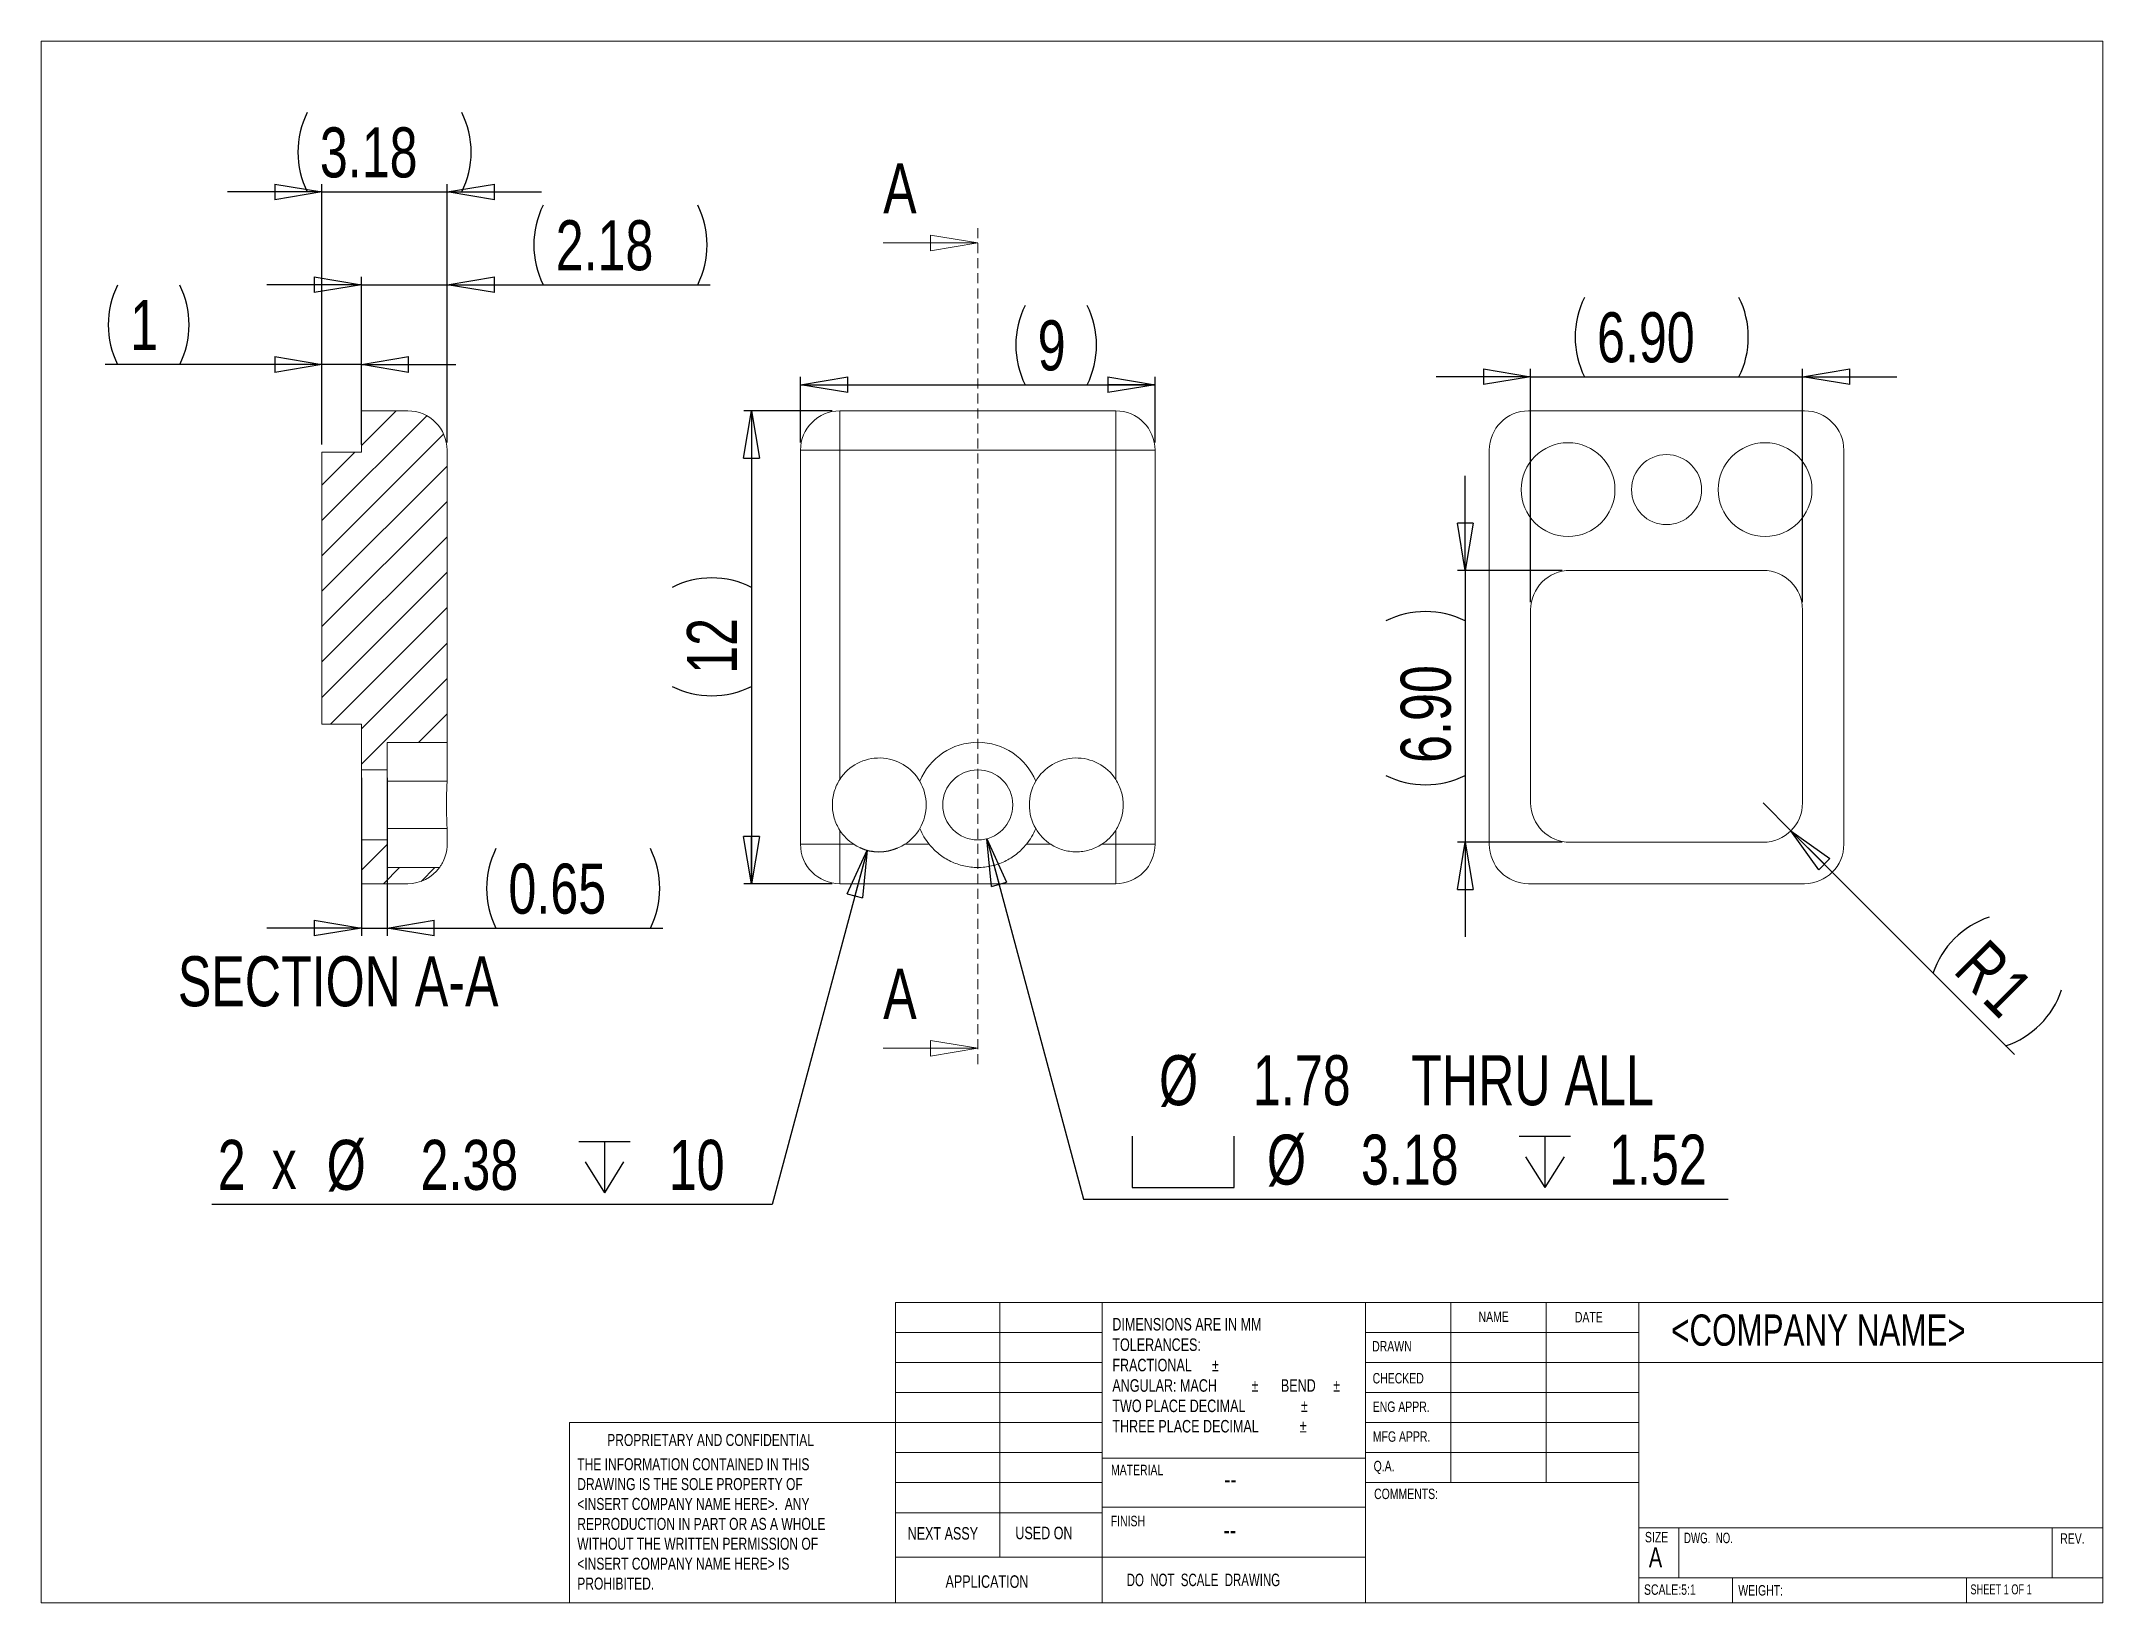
# Model space of a CAD drawing. Header units: millimetres. Extents: x 8 to 270, y 10 to 208.
import ezdxf

# ---------------------------------------------------------------- set-up
doc = ezdxf.new("R2010")
doc.units = ezdxf.units.MM
doc.linetypes.add('HIDDEN', pattern=[1.905, 1.27, -0.635])
doc.layers.add('FORMAT', color=7, linetype='Continuous')
doc.styles.add('SLDTEXTSTYLE0', font='TXT', dxfattribs={"width": 0.75})
doc.styles.add('SLDTEXTSTYLE1', font='TXT', dxfattribs={"width": 0.694444})
doc.styles.add('SLDTEXTSTYLE2', font='TXT', dxfattribs={"width": 0.684783})
doc.styles.add('SLDTEXTSTYLE3', font='TXT', dxfattribs={"width": 0.6875})
doc.dimstyles.new('SLDDIMSTYLE0', dxfattribs={"dimtxt": 6.35, "dimasz": 5.9944, "dimexe": 0, "dimexo": 0.0625, "dimgap": 1.5875, "dimtad": 1, "dimtoh": 1, "dimlfac": 0.2, "dimrnd": 1e-09, "dimzin": 4, "dimdsep": 46, "dimtxsty": 'SLDTEXTSTYLE0', "dimblk1": 'CLOSED', "dimblk2": 'CLOSED', "dimsah": 1, "dimcen": 0.09, "dimadec": 0, "dimazin": 0, "dimtfac": 1, "dimtofl": 0, "dimtmove": 0, "dimatfit": 3, "dimldrblk": 'CLOSED', "dimfxl": 1, "dimtolj": 1, "dimtzin": 12, "dimarcsym": 0})
doc.dimstyles.new('SLDDIMSTYLE1', dxfattribs={"dimtxt": 6.35, "dimasz": 5.9944, "dimexe": 0, "dimexo": 0.0625, "dimgap": 1.5875, "dimtad": 1, "dimtoh": 1, "dimlfac": 0.2, "dimrnd": 1e-09, "dimzin": 12, "dimdsep": 46, "dimtxsty": 'SLDTEXTSTYLE0', "dimblk1": 'CLOSED', "dimblk2": 'CLOSED', "dimsah": 1, "dimcen": 0.09, "dimadec": 0, "dimazin": 0, "dimtfac": 1, "dimtofl": 0, "dimtmove": 0, "dimatfit": 3, "dimldrblk": 'CLOSED', "dimfxl": 1, "dimtolj": 1, "dimtzin": 12, "dimarcsym": 0})
doc.dimstyles.new('SLDDIMSTYLE2', dxfattribs={"dimtxt": 6.35, "dimasz": 5.9944, "dimexe": 0, "dimexo": 0.0625, "dimgap": 1.5875, "dimtad": 1, "dimtoh": 1, "dimlfac": 0.2, "dimrnd": 1e-09, "dimzin": 12, "dimdsep": 46, "dimtxsty": 'SLDTEXTSTYLE0', "dimblk1": 'CLOSED', "dimblk2": 'CLOSED', "dimsah": 1, "dimcen": 0.09, "dimadec": 0, "dimazin": 0, "dimtfac": 1, "dimtofl": 0, "dimtmove": 0, "dimatfit": 3, "dimldrblk": 'CLOSED', "dimfxl": 1, "dimtolj": 1, "dimtzin": 12, "dimarcsym": 0})
doc.dimstyles.new('SLDDIMSTYLE3', dxfattribs={"dimtxt": 6.35, "dimasz": 5.9944, "dimexe": 0, "dimexo": 0.0625, "dimgap": 1.5875, "dimtad": 0, "dimtih": 1, "dimtoh": 1, "dimdec": 0, "dimlfac": 0.2, "dimrnd": 1e-09, "dimzin": 12, "dimdsep": 46, "dimtxsty": 'SLDTEXTSTYLE0', "dimblk1": 'CLOSED', "dimblk2": 'CLOSED', "dimsah": 1, "dimcen": 0.09, "dimadec": 0, "dimazin": 0, "dimtfac": 1, "dimtofl": 0, "dimtmove": 0, "dimatfit": 3, "dimldrblk": 'CLOSED', "dimfxl": 1, "dimtolj": 1, "dimtzin": 12, "dimarcsym": 0})
doc.dimstyles.new('SLDDIMSTYLE4', dxfattribs={"dimtxt": 6.35, "dimasz": 5.9944, "dimexe": 0, "dimexo": 0.0625, "dimgap": 1.5875, "dimtad": 0, "dimtih": 1, "dimtoh": 1, "dimlfac": 0.2, "dimrnd": 1e-09, "dimzin": 12, "dimdsep": 46, "dimtxsty": 'SLDTEXTSTYLE0', "dimblk1": 'CLOSED', "dimblk2": 'CLOSED', "dimsah": 1, "dimcen": 0.09, "dimadec": 0, "dimazin": 0, "dimtfac": 1, "dimtofl": 0, "dimtmove": 0, "dimatfit": 3, "dimldrblk": 'CLOSED', "dimfxl": 1, "dimtolj": 1, "dimtzin": 12, "dimarcsym": 0})
doc.dimstyles.new('SLDDIMSTYLE5', dxfattribs={"dimtxt": 6.35, "dimasz": 5.9944, "dimexe": 0, "dimexo": 0.0625, "dimgap": 1.5875, "dimtad": 1, "dimtoh": 1, "dimlfac": 0.2, "dimrnd": 1e-09, "dimzin": 12, "dimdsep": 46, "dimtxsty": 'SLDTEXTSTYLE0', "dimblk1": 'CLOSED', "dimblk2": 'CLOSED', "dimsah": 1, "dimcen": 0.09, "dimadec": 0, "dimazin": 0, "dimtfac": 1, "dimtofl": 0, "dimtmove": 0, "dimatfit": 3, "dimldrblk": 'CLOSED', "dimfxl": 1, "dimtolj": 1, "dimtzin": 12, "dimarcsym": 0})

# ---------------------------------------------------------------- blocks, each defined once
blk = doc.blocks.new('SW_NOTE_0')
at = {"color": 0, "linetype": 'Continuous', "lineweight": 0, "attachment_point": 1, "style": 'SLDTEXTSTYLE0'}
for s, insert, char_height in [('DIMENSIONS ARE IN MM', (0, 2.05), 1.5875), ('TOLERANCES:', (0, -0.54), 1.5875), ('FRACTIONAL', (0, -3.13), 1.587), ('%%p', (12.64, -3.13), 1.587), ('ANGULAR: MACH', (0, -5.72), 1.5875), ('%%p', (17.67, -5.72), 1.587), ('     BEND ', (19.18, -5.72), 1.587), ('%%p', (28.03, -5.72), 1.587), ('TWO PLACE DECIMAL    ', (0, -8.3), 1.5875), ('%%p', (23.92, -8.3), 1.587), ('THREE PLACE DECIMAL  ', (0, -10.89), 1.5875), ('%%p', (23.78, -10.89), 1.587)]:
    blk.add_mtext(s, dxfattribs=dict(at, insert=insert, char_height=char_height))
blk = doc.blocks.new('SW_NOTE_1')
at = {"color": 0, "linetype": 'Continuous', "lineweight": 0, "char_height": 1.524, "attachment_point": 1, "style": 'SLDTEXTSTYLE0'}
for s, insert in [('THE INFORMATION CONTAINED IN THIS', (0, 1.96)), ('DRAWING IS THE SOLE PROPERTY OF', (0, -0.56)), ('<INSERT COMPANY NAME HERE>.  ANY ', (0, -3.08)), ('REPRODUCTION IN PART OR AS A WHOLE', (0, -5.61)), ('WITHOUT THE WRITTEN PERMISSION OF', (0, -8.13)), ('<INSERT COMPANY NAME HERE> IS ', (0, -10.66)), ('PROHIBITED.', (0, -13.18))]:
    blk.add_mtext(s, dxfattribs=dict(at, insert=insert))
blk = doc.blocks.new('_CLOSED')
at = {"color": 0, "linetype": 'ByBlock', "lineweight": -2}
for p, q in [((-1, 0.166667), (0, 0)), ((-1, 0.166667), (-1, -0.166667)), ((0, 0), (-1, -0.166667)), ((0, 0), (-1, 0))]:
    blk.add_line(p, q, dxfattribs=at)
blk = doc.blocks.new('*D4')
at = {"layer": 'FORMAT'}
for p, q in [((197.39, 165.51), (185.4, 165.51)), ((197.39, 136.93), (197.39, 166.5)), ((197.39, 165.51), (231.89, 165.51)), ((231.89, 136.93), (231.89, 166.5)), ((231.89, 165.51), (243.88, 165.51))]:
    blk.add_line(p, q, dxfattribs=at)
for centre, start, end in [((214.31, 170.54), 153.4349, 206.5651), ((213.75, 170.54), 333.4349, 26.5651)]:
    blk.add_arc(centre, 11.27, start, end, dxfattribs=at)
at = {"layer": 'FORMAT', "xscale": 5.9944, "yscale": 5.9944}
blk.add_blockref('_CLOSED', (197.39, 165.51, -7.44), dxfattribs=at)
at = {"layer": 'FORMAT', "xscale": 5.9944, "yscale": 5.9944, "rotation": 180}
blk.add_blockref('_CLOSED', (231.89, 165.51, -7.44), dxfattribs=at)
at = {"layer": 'FORMAT', "insert": (205.82, 173.69), "char_height": 6.35, "attachment_point": 1, "style": 'SLDTEXTSTYLE0'}
blk.add_mtext('6.90', dxfattribs=at)
blk = doc.blocks.new('*D5')
at = {"layer": 'FORMAT'}
for p, q in [((189.1, 140.94), (189.1, 152.93)), ((201.4, 140.94), (188.11, 140.94)), ((189.1, 140.94), (189.1, 106.44)), ((201.4, 106.44), (188.11, 106.44)), ((189.1, 106.44), (189.1, 94.45))]:
    blk.add_line(p, q, dxfattribs=at)
for centre, start, end in [((184.06, 124.45), 63.4349, 116.5651), ((184.06, 125.01), 243.4349, 296.5651)]:
    blk.add_arc(centre, 11.27, start, end, dxfattribs=at)
at = {"layer": 'FORMAT', "xscale": 5.9944, "yscale": 5.9944}
for p, rotation in [((189.1, 140.94, -7.44), 270), ((189.1, 106.44, -7.44), 90)]:
    blk.add_blockref('_CLOSED', p, dxfattribs=dict(at, rotation=rotation))
at = {"layer": 'FORMAT', "insert": (180.91, 116.52), "char_height": 6.35, "attachment_point": 1, "rotation": 90, "style": 'SLDTEXTSTYLE0'}
blk.add_mtext('6.90', dxfattribs=at)
blk = doc.blocks.new('*D6')
at = {"layer": 'FORMAT'}
for q in [(226.89, 111.44), (258.81, 79.53)]:
    blk.add_line((230.43, 107.9), q, dxfattribs=at)
for centre, start, end in [((259.14, 86.25), 108.4349, 161.5651), ((254.09, 91.3), 288.4349, 341.5651)]:
    blk.add_arc(centre, 11.27, start, end, dxfattribs=at)
at = {"layer": 'FORMAT', "xscale": 5.9944, "yscale": 5.9944, "rotation": 134.999999997}
blk.add_blockref('_CLOSED', (230.43, 107.9, -7.44), dxfattribs=at)
at = {"layer": 'FORMAT', "char_height": 6.35, "attachment_point": 1, "rotation": 315, "style": 'SLDTEXTSTYLE0'}
for s, insert in [('R', (255.36, 94.48)), ('1', (259, 90.84))]:
    blk.add_mtext(s, dxfattribs=dict(at, insert=insert))
blk = doc.blocks.new('*D7')
at = {"layer": 'FORMAT'}
for p, q in [((104.73, 157.18), (104.73, 165.48)), ((149.73, 157.18), (149.73, 165.48)), ((104.73, 164.49), (149.73, 164.49))]:
    blk.add_line(p, q, dxfattribs=at)
for centre, start, end in [((143.33, 169.53), 153.4349, 206.5651), ((131.04, 169.53), 333.4349, 26.5651)]:
    blk.add_arc(centre, 11.27, start, end, dxfattribs=at)
at = {"layer": 'FORMAT', "xscale": 5.9944, "yscale": 5.9944, "rotation": 180}
blk.add_blockref('_CLOSED', (104.73, 164.49, 8.44), dxfattribs=at)
at = {"layer": 'FORMAT', "xscale": 5.9944, "yscale": 5.9944}
blk.add_blockref('_CLOSED', (149.73, 164.49, 8.44), dxfattribs=at)
at = {"layer": 'FORMAT', "insert": (134.84, 172.67), "char_height": 6.35, "attachment_point": 1, "style": 'SLDTEXTSTYLE0'}
blk.add_mtext('9', dxfattribs=at)
blk = doc.blocks.new('*D8')
at = {"layer": 'FORMAT'}
for p, q in [((108.74, 161.19), (97.53, 161.19)), ((98.52, 161.19), (98.52, 101.19)), ((108.74, 101.19), (97.53, 101.19))]:
    blk.add_line(p, q, dxfattribs=at)
for centre, start, end in [((93.48, 128.71), 63.4349, 116.5651), ((93.48, 136.31), 243.4349, 296.5651)]:
    blk.add_arc(centre, 11.27, start, end, dxfattribs=at)
at = {"layer": 'FORMAT', "xscale": 5.9944, "yscale": 5.9944}
for p, rotation in [((98.52, 161.19, 8.44), 90), ((98.52, 101.19, 8.44), 270)]:
    blk.add_blockref('_CLOSED', p, dxfattribs=dict(at, rotation=rotation))
at = {"layer": 'FORMAT', "insert": (90.33, 127.82), "char_height": 6.35, "attachment_point": 1, "rotation": 90, "style": 'SLDTEXTSTYLE0'}
blk.add_mtext('12', dxfattribs=at)
blk = doc.blocks.new('SW_SYMBOL_HOLE_DEPTH')
at = {"layer": 'FORMAT', "color": 0}
for p, q in [((0, 875), (800, 875)), ((400, 875), (400, 75)), ((100, 555), (400, 75)), ((700, 555), (400, 75))]:
    blk.add_line(p, q, dxfattribs=at)
blk = doc.blocks.new('*D9')
at = {"layer": 'FORMAT'}
for p, q in [((113.19, 105.44), (101.16, 60.5)), ((101.16, 60.5), (30.04, 60.5))]:
    blk.add_line(p, q, dxfattribs=at)
blk.add_arc((114.73, 111.19), 5.95, 245.5575, 293.4235, dxfattribs=at)
at = {"layer": 'FORMAT', "xscale": 5.9944, "yscale": 5.9944, "rotation": 75.0049200642}
blk.add_blockref('_CLOSED', (113.19, 105.44, 8.44), dxfattribs=at)
at = {"layer": 'FORMAT', "xscale": 0.0081111328, "yscale": 0.0081111328, "zscale": 0.0081111328}
blk.add_blockref('SW_SYMBOL_HOLE_DEPTH', (76.61, 61.38), dxfattribs=at)
at = {"layer": 'FORMAT', "char_height": 6.35, "attachment_point": 1, "style": 'SLDTEXTSTYLE0'}
for s, insert in [('2', (30.78, 68.69)), ('%%c', (44.61, 68.69)), ('2.38', (56.52, 68.69)), ('10', (88.02, 68.69)), (' x ', (35.85, 68.79))]:
    blk.add_mtext(s, dxfattribs=dict(at, insert=insert))
blk = doc.blocks.new('SW_SYMBOL_HOLE_SPOT')
at = {"layer": 'FORMAT', "color": 0}
for p, q in [((0, 875), (0, 75)), ((1600, 75), (1600, 875)), ((0, 75), (1600, 75))]:
    blk.add_line(p, q, dxfattribs=at)
blk = doc.blocks.new('*D11')
at = {"layer": 'FORMAT'}
for p, q in [((128.38, 106.9), (140.63, 61.17)), ((140.63, 61.17), (222.47, 61.17))]:
    blk.add_line(p, q, dxfattribs=at)
at = {"layer": 'FORMAT', "xscale": 5.9944, "yscale": 5.9944, "rotation": 104.9982867027}
blk.add_blockref('_CLOSED', (128.38, 106.9, 8.44), dxfattribs=at)
at = {"layer": 'FORMAT', "xscale": 0.0081111328, "yscale": 0.0081111328, "zscale": 0.0081111328}
for name, p in [('SW_SYMBOL_HOLE_SPOT', (146.81, 62.05)), ('SW_SYMBOL_HOLE_DEPTH', (195.95, 62.05))]:
    blk.add_blockref(name, p, dxfattribs=at)
at = {"layer": 'FORMAT', "char_height": 6.35, "attachment_point": 1, "style": 'SLDTEXTSTYLE0'}
for s, insert in [('%%c', (150.24, 79.43)), ('1.78', (162.16, 79.43)), ('THRU ALL', (182.24, 79.43)), ('%%c', (163.94, 69.36)), ('3.18', (175.86, 69.36)), ('1.52', (207.36, 69.36))]:
    blk.add_mtext(s, dxfattribs=dict(at, insert=insert))
blk = doc.blocks.new('*D13')
at = {"layer": 'FORMAT'}
for p, q in [((44.01, 156.93), (44.01, 168.05)), ((49.01, 156.93), (49.01, 168.05)), ((44.01, 167.06), (16.49, 167.06)), ((49.01, 167.06), (44.01, 167.06)), ((49.01, 167.06), (61, 167.06))]:
    blk.add_line(p, q, dxfattribs=at)
for centre, start, end in [((28.15, 172.1), 153.4349, 206.5651), ((15.87, 172.1), 333.4349, 26.5651)]:
    blk.add_arc(centre, 11.27, start, end, dxfattribs=at)
at = {"layer": 'FORMAT', "xscale": 5.9944, "yscale": 5.9944}
for p, rotation in [((44.01, 167.06, 11.75), 360), ((49.01, 167.06, 11.75), 180)]:
    blk.add_blockref('_CLOSED', p, dxfattribs=dict(at, rotation=rotation))
at = {"layer": 'FORMAT', "insert": (19.66, 175.24), "char_height": 6.35, "attachment_point": 1, "style": 'SLDTEXTSTYLE0'}
blk.add_mtext('1', dxfattribs=at)
blk = doc.blocks.new('*D14')
at = {"layer": 'FORMAT'}
for p, q in [((44.01, 188.96), (32.02, 188.96)), ((44.01, 156.93), (44.01, 189.95)), ((44.01, 188.96), (59.89, 188.96)), ((59.89, 157.18), (59.89, 189.95)), ((59.89, 188.96), (71.87, 188.96))]:
    blk.add_line(p, q, dxfattribs=at)
for centre, start, end in [((52.23, 194), 153.4349, 206.5651), ((51.67, 194), 333.4349, 26.5651)]:
    blk.add_arc(centre, 11.27, start, end, dxfattribs=at)
at = {"layer": 'FORMAT', "xscale": 5.9944, "yscale": 5.9944}
blk.add_blockref('_CLOSED', (44.01, 188.96, 11.75), dxfattribs=at)
at = {"layer": 'FORMAT', "xscale": 5.9944, "yscale": 5.9944, "rotation": 180}
blk.add_blockref('_CLOSED', (59.89, 188.96, 11.75), dxfattribs=at)
at = {"layer": 'FORMAT', "insert": (43.74, 197.15), "char_height": 6.35, "attachment_point": 1, "style": 'SLDTEXTSTYLE0'}
blk.add_mtext('3.18', dxfattribs=at)
blk = doc.blocks.new('*D15')
at = {"layer": 'FORMAT'}
for p, q in [((49.01, 162.18), (49.01, 178.18)), ((59.89, 157.18), (59.89, 178.18)), ((49.01, 177.19), (37.02, 177.19)), ((49.01, 177.19), (59.89, 177.19)), ((59.89, 177.19), (93.27, 177.19))]:
    blk.add_line(p, q, dxfattribs=at)
for centre, start, end in [((82.16, 182.23), 153.4349, 206.5651), ((81.61, 182.23), 333.4349, 26.5651)]:
    blk.add_arc(centre, 11.27, start, end, dxfattribs=at)
at = {"layer": 'FORMAT', "xscale": 5.9944, "yscale": 5.9944}
blk.add_blockref('_CLOSED', (49.01, 177.19, 11.75), dxfattribs=at)
at = {"layer": 'FORMAT', "xscale": 5.9944, "yscale": 5.9944, "rotation": 180}
blk.add_blockref('_CLOSED', (59.89, 177.19, 11.75), dxfattribs=at)
at = {"layer": 'FORMAT', "insert": (73.67, 185.37), "char_height": 6.35, "attachment_point": 1, "style": 'SLDTEXTSTYLE0'}
blk.add_mtext('2.18', dxfattribs=at)
blk = doc.blocks.new('*D16')
at = {"layer": 'FORMAT'}
for p, q in [((49.01, 114.64), (49.01, 94.57)), ((52.27, 114.64), (52.27, 94.57)), ((49.01, 95.56), (37.02, 95.56)), ((49.01, 95.56), (52.27, 95.56)), ((52.27, 95.56), (87.27, 95.56))]:
    blk.add_line(p, q, dxfattribs=at)
for centre, start, end in [((76.16, 100.6), 153.4349, 206.5651), ((75.61, 100.6), 333.4349, 26.5651)]:
    blk.add_arc(centre, 11.27, start, end, dxfattribs=at)
at = {"layer": 'FORMAT', "xscale": 5.9944, "yscale": 5.9944}
blk.add_blockref('_CLOSED', (49.01, 95.56, 11.75), dxfattribs=at)
at = {"layer": 'FORMAT', "xscale": 5.9944, "yscale": 5.9944, "rotation": 180}
blk.add_blockref('_CLOSED', (52.27, 95.56, 11.75), dxfattribs=at)
at = {"layer": 'FORMAT', "insert": (67.67, 103.74), "char_height": 6.35, "attachment_point": 1, "style": 'SLDTEXTSTYLE0'}
blk.add_mtext('0.65', dxfattribs=at)

msp = doc.modelspace()

# ---------------------------------------------------------------- hatches: boundary and pattern name
at = {"linetype": 'Continuous', "lineweight": 0}
h = msp.add_hatch(dxfattribs=at)
h.set_pattern_fill('ANSI31', style=0)
edge = h.paths.add_edge_path(flags=0)
edge.add_line((44.011, 155.939), (44.011, 121.439))
edge.add_line((44.011, 121.439), (49.011, 121.439))
edge.add_line((49.011, 121.439), (49.011, 115.634))
edge.add_line((49.011, 115.634), (52.266, 115.634))
edge.add_line((52.266, 115.634), (52.266, 119.126))
edge.add_line((52.266, 119.126), (59.886, 119.126))
edge.add_line((59.886, 119.126), (59.886, 156.189))
edge.add_arc((54.886, 156.189), 5, 0, 90)
edge.add_line((54.886, 161.189), (49.011, 161.189))
edge.add_line((49.011, 161.189), (49.011, 155.939))
edge.add_line((49.011, 155.939), (44.011, 155.939))
h = msp.add_hatch(dxfattribs=at)
h.set_pattern_fill('ANSI31', style=0)
edge = h.paths.add_edge_path(flags=0)
edge.add_line((52.266, 103.251), (52.266, 106.744))
edge.add_line((52.266, 106.744), (49.011, 106.744))
edge.add_line((49.011, 106.744), (49.011, 101.189))
edge.add_line((49.011, 101.189), (54.886, 101.189))
edge.add_arc((54.886, 106.189), 5, 270, 324.0202)
edge.add_line((58.932, 103.251), (52.266, 103.251))

# ---------------------------------------------------------------- linework, layer by layer
at = {"color": 8, "linetype": 'Continuous', "lineweight": 0}
for p, q in [((8.38, 208.079), (270, 208.079)), ((8.38, 208.079), (8.38, 9.959)), ((270, 9.959), (270, 208.079)), ((116.775, 9.959), (116.775, 48.059)), ((116.775, 48.059), (143, 48.059)), ((130.027, 48.059), (130.027, 15.736)), ((143, 9.959), (143, 48.059)), ((143, 48.059), (270, 48.059)), ((176.452, 48.059), (176.452, 9.959)), ((187.285, 48.059), (187.285, 25.199)), ((199.377, 48.059), (199.377, 25.199)), ((211.114, 48.059), (211.114, 9.959)), ((116.775, 44.249), (143, 44.249)), ((176.452, 44.249), (211.114, 44.249)), ((116.775, 40.439), (143, 40.439)), ((176.452, 40.439), (270, 40.439)), ((116.775, 36.629), (143, 36.629)), ((176.452, 36.629), (211.114, 36.629)), ((116.775, 32.819), (75.44, 32.819)), ((75.44, 32.819), (75.44, 9.959)), ((116.775, 32.819), (143, 32.819)), ((176.452, 32.819), (211.114, 32.819)), ((116.775, 29.009), (143, 29.009)), ((176.452, 29.009), (211.114, 29.009)), ((176.452, 28.314), (143, 28.314)), ((116.775, 25.199), (143, 25.199)), ((176.452, 25.199), (211.114, 25.199)), ((116.775, 21.389), (143, 21.389)), ((143, 22.086), (176.452, 22.086)), ((211.114, 19.484), (270, 19.484)), ((216.212, 19.484), (216.212, 13.134)), ((263.57, 19.484), (263.57, 13.134)), ((143, 15.736), (116.775, 15.736)), ((143, 15.736), (176.452, 15.736)), ((211.114, 13.134), (270, 13.134)), ((222.99, 13.134), (222.99, 9.959)), ((252.694, 13.134), (252.694, 9.959)), ((270, 9.959), (8.38, 9.959))]:
    msp.add_line(p, q, dxfattribs=at)
at = {"color": 7, "linetype": 'HIDDEN', "lineweight": 0}
msp.add_line((127.232, 78.303), (127.232, 184.487), dxfattribs=at)
at = {"color": 7, "linetype": 'Continuous', "lineweight": 0}
for p, q in [((115.232, 182.487), (127.232, 182.487)), ((115.232, 80.303), (127.232, 80.303))]:
    msp.add_line(p, q, dxfattribs=at)
at = {"color": 7, "linetype": 'Continuous', "lineweight": 15}
for p, q in [((49.011, 155.939), (49.011, 161.189)), ((54.886, 161.189), (49.011, 161.189)), ((109.732, 156.189), (109.732, 161.189)), ((109.732, 161.189), (144.732, 161.189)), ((144.732, 161.189), (144.732, 156.189)), ((232.143, 161.189), (197.143, 161.189)), ((49.011, 155.939), (44.011, 155.939)), ((44.011, 155.939), (44.011, 121.439)), ((59.886, 119.126), (59.886, 156.189)), ((109.732, 156.189), (104.732, 156.189)), ((104.732, 106.189), (104.732, 156.189)), ((144.732, 156.189), (109.732, 156.189)), ((109.732, 156.189), (109.732, 114.42)), ((149.732, 156.189), (144.732, 156.189)), ((144.732, 114.42), (144.732, 156.189)), ((149.732, 156.189), (149.732, 106.189)), ((192.143, 156.189), (192.143, 106.189)), ((237.143, 106.189), (237.143, 156.189)), ((226.893, 140.939), (202.393, 140.939)), ((197.393, 135.939), (197.393, 111.439)), ((231.893, 111.439), (231.893, 135.939)), ((44.011, 121.439), (49.011, 121.439)), ((49.011, 115.634), (49.011, 121.439)), ((52.266, 119.126), (59.886, 119.126)), ((52.266, 115.634), (52.266, 119.126)), ((59.886, 114.179), (59.886, 119.126)), ((49.011, 115.634), (52.266, 115.634)), ((49.011, 115.634), (49.011, 106.744)), ((52.266, 106.744), (52.266, 115.634)), ((52.266, 114.179), (59.886, 114.179)), ((59.886, 108.198), (52.266, 108.198)), ((59.886, 106.189), (59.886, 108.198)), ((109.732, 107.958), (109.732, 106.189)), ((144.732, 106.189), (144.732, 107.958)), ((52.266, 106.744), (49.011, 106.744)), ((49.011, 101.189), (49.011, 106.744)), ((52.266, 103.251), (52.266, 106.744)), ((109.732, 106.189), (104.732, 106.189)), ((109.732, 106.189), (111.501, 106.189)), ((109.732, 106.189), (109.732, 101.189)), ((117.963, 106.189), (121.067, 106.189)), ((133.397, 106.189), (136.501, 106.189)), ((142.963, 106.189), (144.732, 106.189)), ((149.732, 106.189), (144.732, 106.189)), ((144.732, 101.189), (144.732, 106.189)), ((202.393, 106.439), (226.893, 106.439)), ((58.932, 103.251), (52.266, 103.251)), ((49.011, 101.189), (54.886, 101.189)), ((144.732, 101.189), (109.732, 101.189)), ((197.143, 101.189), (232.143, 101.189))]:
    msp.add_line(p, q, dxfattribs=at)
for centre, radius in [((202.143, 151.189), 5.953), ((227.143, 151.189), 5.953), ((214.643, 151.189), 4.445), ((127.232, 111.189), 4.445)]:
    msp.add_circle(centre, radius, dxfattribs=at)
for centre, radius, start, end in [((54.886, 156.189), 5, 0, 90), ((109.732, 156.189), 5, 90, 180), ((144.732, 156.189), 5, 0, 90), ((197.143, 156.189), 5, 90, 180), ((232.143, 156.189), 5, 0, 90), ((202.393, 135.939), 5, 90, 180), ((226.893, 135.939), 5, 0, 90), ((127.232, 111.189), 7.938, 22.1336, 157.8664), ((114.732, 111.189), 5.953, 30.15605, 147.12903), ((139.732, 111.189), 5.953, 32.87097, 149.84395), ((114.732, 111.189), 5.953, 329.84395, 30.15605), ((139.732, 111.189), 5.953, 149.84395, 210.15605), ((202.393, 111.439), 5, 180, 270), ((226.893, 111.439), 5, 270, 0), ((114.732, 111.189), 5.953, 212.87097, 237.12903), ((114.732, 111.189), 5.953, 302.87097, 329.84395), ((127.232, 111.189), 7.938, 202.1336, 219.04431), ((127.232, 111.189), 7.938, 320.95569, 337.8664), ((139.732, 111.189), 5.953, 210.15605, 237.12903), ((139.732, 111.189), 5.953, 302.87097, 327.12903), ((109.732, 106.189), 5, 180, 270), ((144.732, 106.189), 5, 270, 0), ((197.143, 106.189), 5, 180, 270), ((232.143, 106.189), 5, 270, 0), ((54.886, 106.189), 5, 270, 324.0202)]:
    msp.add_arc(centre, radius, start, end, dxfattribs=at)
for points, knots in [([(59.88, 108.198), (59.875, 108.409), (59.866, 108.909), (59.819, 109.78), (59.793, 110.769), (59.794, 111.77), (59.828, 112.748), (59.869, 113.56), (59.877, 114.012), (59.88, 114.179)], [0, 0, 0, 0, 0.11561171, 0.27465795, 0.43367376, 0.59267749, 0.75024628, 0.90782657, 1, 1, 1, 1]), ([(109.732, 114.42), (109.42, 113.937), (109.185, 113.423), (108.861, 112.33), (108.779, 111.761), (108.778, 110.626), (108.861, 110.053), (109.18, 108.967), (109.42, 108.44), (109.732, 107.958)], [0, 0, 0, 0, 0.25, 0.25, 0.5, 0.5, 0.75, 0.75, 1, 1, 1, 1]), ([(144.732, 107.958), (145.044, 108.44), (145.279, 108.955), (145.602, 110.048), (145.685, 110.616), (145.686, 111.751), (145.603, 112.325), (145.284, 113.411), (145.044, 113.937), (144.732, 114.42)], [0, 0, 0, 0, 0.25, 0.25, 0.5, 0.5, 0.75, 0.75, 1, 1, 1, 1]), ([(58.932, 103.251), (58.932, 103.251), (58.983, 103.319), (59.154, 103.58), (59.273, 103.774), (59.513, 104.275), (59.637, 104.587), (59.822, 105.31), (59.886, 105.721), (59.886, 106.189)], [0, 0, 0, 0, 0.25, 0.25, 0.5, 0.5, 0.75, 0.75, 1, 1, 1, 1]), ([(111.501, 106.189), (111.983, 105.877), (112.498, 105.641), (113.591, 105.318), (114.159, 105.236), (115.294, 105.235), (115.868, 105.318), (116.954, 105.637), (117.481, 105.877), (117.963, 106.189)], [0, 0, 0, 0, 0.25, 0.25, 0.5, 0.5, 0.75, 0.75, 1, 1, 1, 1]), ([(121.067, 106.189), (121.446, 105.721), (121.866, 105.31), (122.786, 104.587), (123.289, 104.275), (124.339, 103.774), (124.897, 103.58), (126.045, 103.319), (126.631, 103.251), (127.832, 103.251), (128.419, 103.319), (129.566, 103.579), (130.124, 103.774), (131.174, 104.275), (131.677, 104.587), (132.597, 105.31), (133.017, 105.721), (133.397, 106.189)], [0, 0, 0, 0, 0.125, 0.125, 0.25, 0.25, 0.375, 0.375, 0.5, 0.5, 0.625, 0.625, 0.75, 0.75, 0.875, 0.875, 1, 1, 1, 1]), ([(136.501, 106.189), (136.983, 105.877), (137.498, 105.641), (138.591, 105.318), (139.159, 105.236), (140.294, 105.235), (140.868, 105.318), (141.954, 105.637), (142.481, 105.877), (142.963, 106.189)], [0, 0, 0, 0, 0.25, 0.25, 0.5, 0.5, 0.75, 0.75, 1, 1, 1, 1])]:
    msp.add_open_spline(points, degree=3, knots=knots, dxfattribs=at)

# ---------------------------------------------------------------- block references
at = {"color": 7, "linetype": 'Continuous', "lineweight": 0, "xscale": 6, "yscale": 6, "rotation": 360}
for p in [(127.232, 182.487), (127.232, 80.303)]:
    msp.add_blockref('_CLOSED', p, dxfattribs=at)
at = {"color": 8, "linetype": 'Continuous', "lineweight": 0}
for name, p in [('SW_NOTE_0', (144.312, 44.039)), ('SW_NOTE_1', (76.405, 26.339))]:
    msp.add_blockref(name, p, dxfattribs=at)

# ---------------------------------------------------------------- texts
at = {"color": 7, "linetype": 'Continuous', "char_height": 6.35, "attachment_point": 1, "style": 'SLDTEXTSTYLE0'}
for insert in [(115.232, 192.573), (115.232, 90.389)]:
    msp.add_mtext('A', dxfattribs=dict(at, insert=insert))
at = {"color": 8, "linetype": 'Continuous', "lineweight": 0, "attachment_point": 1}
for s, insert, char_height, style in [('NAME', (190.783, 46.911), 1.3229, 'SLDTEXTSTYLE0'), ('DATE', (203.011, 46.86), 1.3229, 'SLDTEXTSTYLE0'), ('<COMPANY NAME>', (215.225, 46.539), 3.96875, 'SLDTEXTSTYLE0'), ('DRAWN', (177.284, 43.166), 1.3229, 'SLDTEXTSTYLE0'), ('CHECKED', (177.345, 39.108), 1.3229, 'SLDTEXTSTYLE0'), ('ENG APPR.', (177.358, 35.491), 1.3229, 'SLDTEXTSTYLE0'), ('PROPRIETARY AND CONFIDENTIAL', (80.202, 31.372), 1.524, 'SLDTEXTSTYLE0'), ('MFG APPR.', (177.37, 31.709), 1.3229, 'SLDTEXTSTYLE0'), ('MATERIAL', (144.138, 27.469), 1.3229, 'SLDTEXTSTYLE0'), ('Q.A.', (177.468, 27.966), 1.3229, 'SLDTEXTSTYLE0'), ('--', (158.494, 26.814), 2.3813, 'SLDTEXTSTYLE0'), ('COMMENTS:', (177.53, 24.437), 1.3229, 'SLDTEXTSTYLE0'), ('FINISH', (144.108, 20.99), 1.3229, 'SLDTEXTSTYLE0'), ('NEXT ASSY', (118.333, 19.554), 1.5875, 'SLDTEXTSTYLE0'), ('USED ON', (132.002, 19.608), 1.5875, 'SLDTEXTSTYLE0'), ('--', (158.43, 20.377), 2.3813, 'SLDTEXTSTYLE0'), ('SIZE', (211.902, 18.948), 1.3229, 'SLDTEXTSTYLE0'), ('DWG.  NO.', (216.854, 18.844), 1.3229, 'SLDTEXTSTYLE1'), ('REV.', (264.605, 18.765), 1.3229, 'SLDTEXTSTYLE0'), ('A', (212.391, 16.996), 2.54, 'SLDTEXTSTYLE0'), ('APPLICATION', (123.137, 13.442), 1.5875, 'SLDTEXTSTYLE0'), ('DO  NOT  SCALE  DRAWING', (146.134, 13.653), 1.5875, 'SLDTEXTSTYLE2'), ('SCALE:5:1', (211.779, 12.288), 1.3229, 'SLDTEXTSTYLE0'), ('WEIGHT:', (223.748, 12.198), 1.3229, 'SLDTEXTSTYLE0'), ('SHEET 1 OF 1', (253.207, 12.293), 1.27, 'SLDTEXTSTYLE3')]:
    msp.add_mtext(s, dxfattribs=dict(at, insert=insert, char_height=char_height, style=style))
at = {"layer": 'FORMAT', "insert": (25.719, 91.988), "char_height": 6.35, "attachment_point": 1, "style": 'SLDTEXTSTYLE0'}
msp.add_mtext('SECTION A-A', dxfattribs=at)

# ---------------------------------------------------------------- dimensions: what is measured, and where the dimension line sits
at = {"layer": 'FORMAT'}
for base, p1, p2, dimstyle, picture, middle in [((59.88550399, 188.963792251), (44.01050399, 155.938792251), (59.88550399, 156.188792251), 'SLDDIMSTYLE5', '*D14', (51.94800399, 188.963792251)), ((59.88550399, 177.188792251), (49.01050399, 161.188792251), (59.88550399, 156.188792251), 'SLDDIMSTYLE5', '*D15', (81.88550399, 177.188792251)), ((44.011, 167.058), (49.011, 155.939), (44.011, 155.939), 'SLDDIMSTYLE5', '*D13', (22.011, 167.058)), ((231.893, 165.505), (197.393, 135.939), (231.893, 135.939), 'SLDDIMSTYLE0', '*D4', (214.03, 165.505)), ((149.732, 164.488), (104.732, 156.189), (149.732, 156.189), 'SLDDIMSTYLE2', '*D7', (137.186, 164.488)), ((52.266, 95.559), (49.011, 115.634), (52.266, 115.634), 'SLDDIMSTYLE5', '*D16', (75.886, 95.559))]:
    dim = msp.add_linear_dim(base=base, p1=p1, p2=p2, text='(<>)', dimstyle=dimstyle, dxfattribs=at)
    dim.commit()
    dim.dimension.update_dxf_attribs({"geometry": picture, "text_midpoint": middle, "dimtype": 160})
for base, p1, p2, dimstyle, picture, middle in [((98.519, 101.189), (109.732, 161.189), (109.732, 101.189), 'SLDDIMSTYLE2', '*D8', (98.519, 132.508)), ((189.097, 106.439), (202.393, 140.939), (202.393, 106.439), 'SLDDIMSTYLE0', '*D5', (189.097, 124.732))]:
    dim = msp.add_linear_dim(base=base, p1=p1, p2=p2, angle=90, text='(<>)', dimstyle=dimstyle, dxfattribs=at)
    dim.commit()
    dim.dimension.update_dxf_attribs({"geometry": picture, "text_midpoint": middle, "dimtype": 160})
dim = msp.add_diameter_dim_2p(p1=(126.079, 115.492), p2=(128.382, 106.895), text='<> THRU ALL\\P{\\fGDT;v}%%c 3.18 {\\fGDT;x} 1.52\\P', dimstyle='SLDDIMSTYLE4', dxfattribs=at)
dim.commit()
dim.dimension.update_dxf_attribs({"geometry": '*D11', "text_midpoint": (183.053, 71.346), "dimtype": 163})
dim = msp.add_radius_dim(center=(114.732, 111.189), mpoint=(113.192, 105.438), text='<> x %%c 2.38 {\\fGDT;x} 10\\P', dimstyle='SLDDIMSTYLE3', override={"dimpost": '<>'}, dxfattribs=at)
dim.commit()
dim.dimension.update_dxf_attribs({"geometry": '*D9', "text_midpoint": (64.098, 65.59), "dimtype": 164})
dim = msp.add_radius_dim(center=(226.893, 111.439), mpoint=(230.428, 107.903), text='(<>)', dimstyle='SLDDIMSTYLE1', dxfattribs=at)
dim.commit()
dim.dimension.update_dxf_attribs({"geometry": '*D6', "text_midpoint": (253.322, 85.01), "dimtype": 164})

doc.saveas('drawing.dxf')
